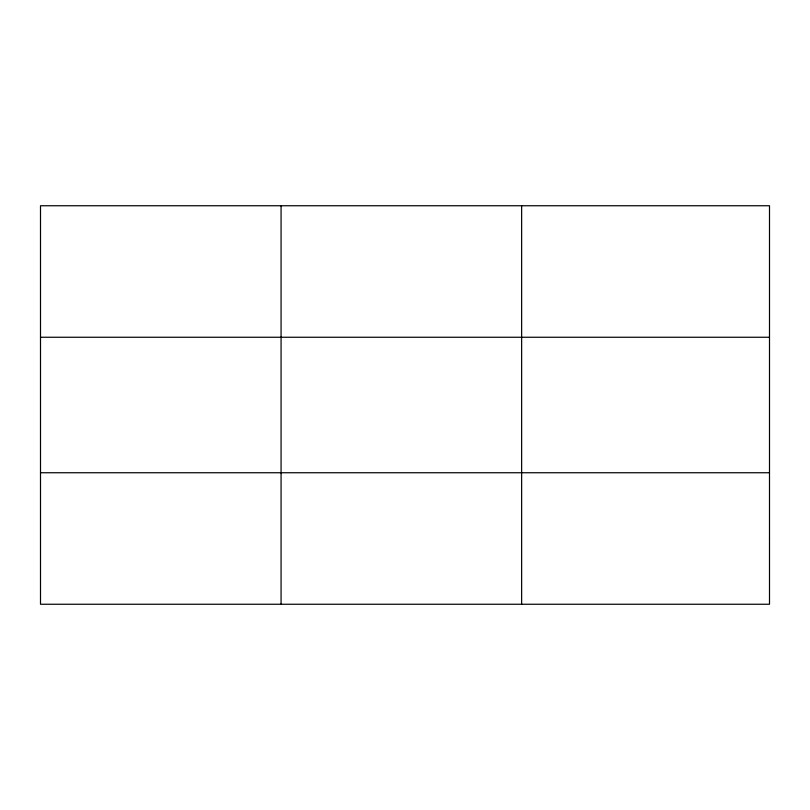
<?xml version="1.0" encoding="UTF-8"?>
<svg xmlns="http://www.w3.org/2000/svg" width="810" height="810" viewBox="0 0 810 810"><rect width="100%" height="100%" fill="white"/><g stroke="black" fill="none" stroke-linecap="round" stroke-linejoin="round"><path stroke-width="1.21" d="M281.07 205.75L281.07 604.25M521.64 205.75L521.64 604.25M40.5 337.254L769.5 337.254M40.5 472.746L769.5 472.746M769.5 538.498L769.5 604.25L40.5 604.25L40.5 205.75L769.5 205.75L769.5 538.498"/></g></svg>
